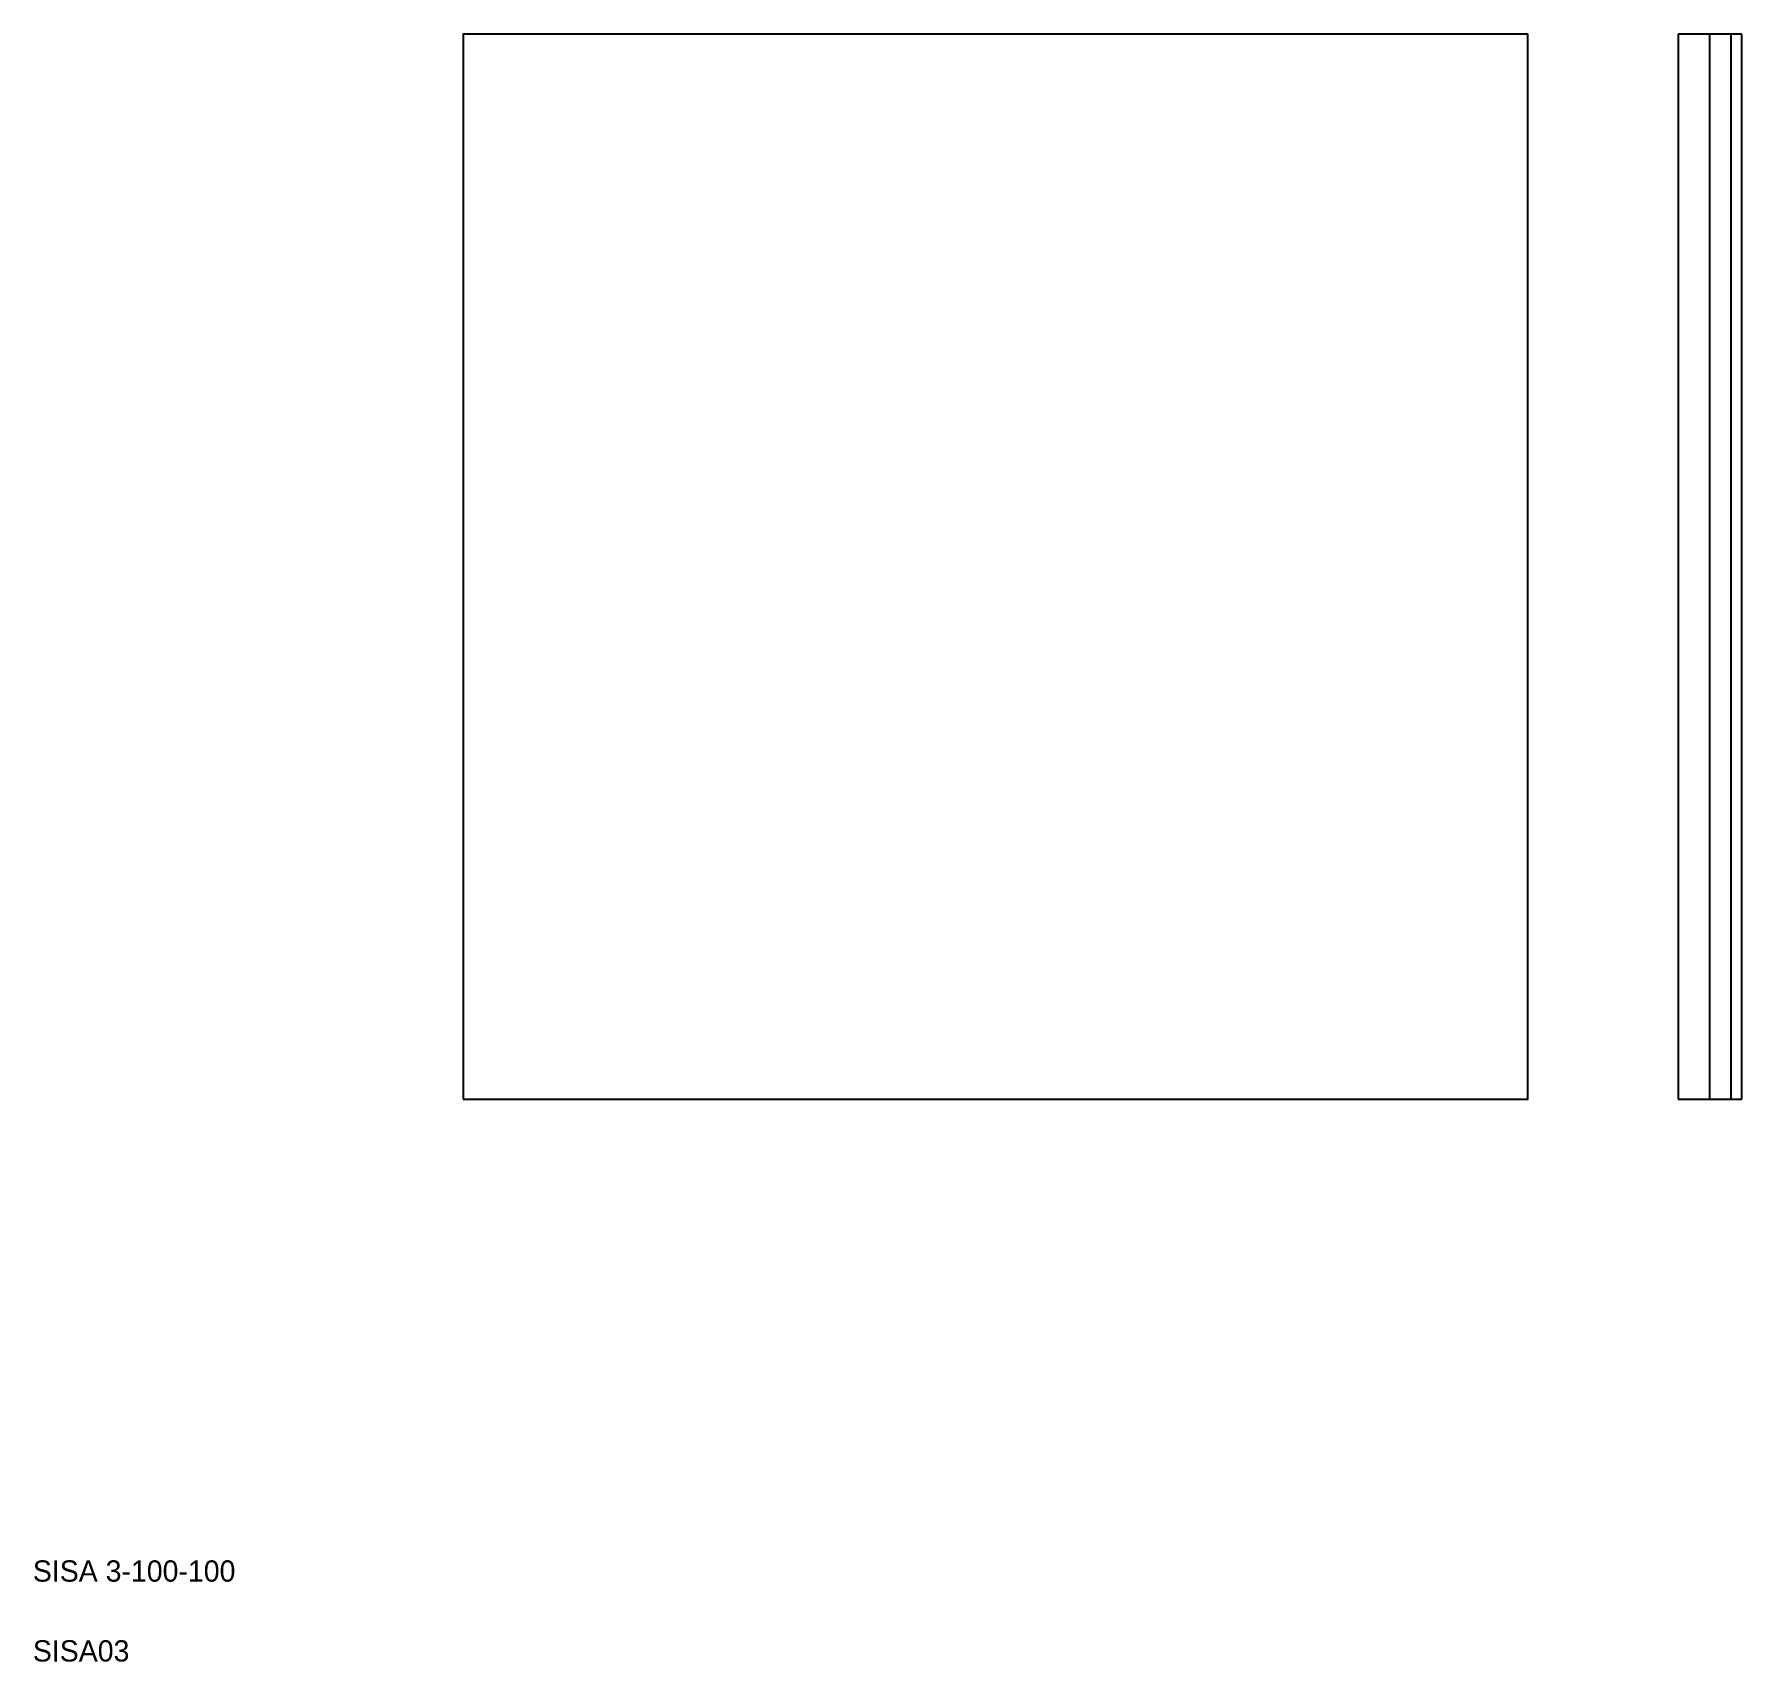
# Model space of a CAD drawing. Extents: x 5 to 166, y 5 to 158.
import ezdxf

# ---------------------------------------------------------------- set-up
doc = ezdxf.new("R2010")
doc.units = 0
doc.layers.get('0').update_dxf_attribs({"linetype": 'CONTINUOUS'})

msp = doc.modelspace()

# ---------------------------------------------------------------- linework, layer by layer
at = {"color": 7, "linetype": 'CONTINUOUS'}
for p, q in [((165.55, 157.82), (159.55, 157.82)), ((159.55, 157.82), (159.55, 57.82)), ((162.55, 57.82), (162.55, 157.82)), ((164.55, 57.82), (164.55, 157.82)), ((165.55, 57.82), (165.55, 157.82)), ((159.55, 57.82), (165.55, 57.82))]:
    msp.add_line(p, q, dxfattribs=at)
msp.add_lwpolyline([(45.43, 57.82), (145.43, 57.82), (145.43, 157.82), (45.43, 157.82)], close=True, dxfattribs=at)

# ---------------------------------------------------------------- texts
for s, p in [('SISA 3-100-100', (5, 12.5)), ('SISA03', (5, 5))]:
    msp.add_text(s, height=2, dxfattribs=at).set_placement(p)

doc.saveas('drawing.dxf')
